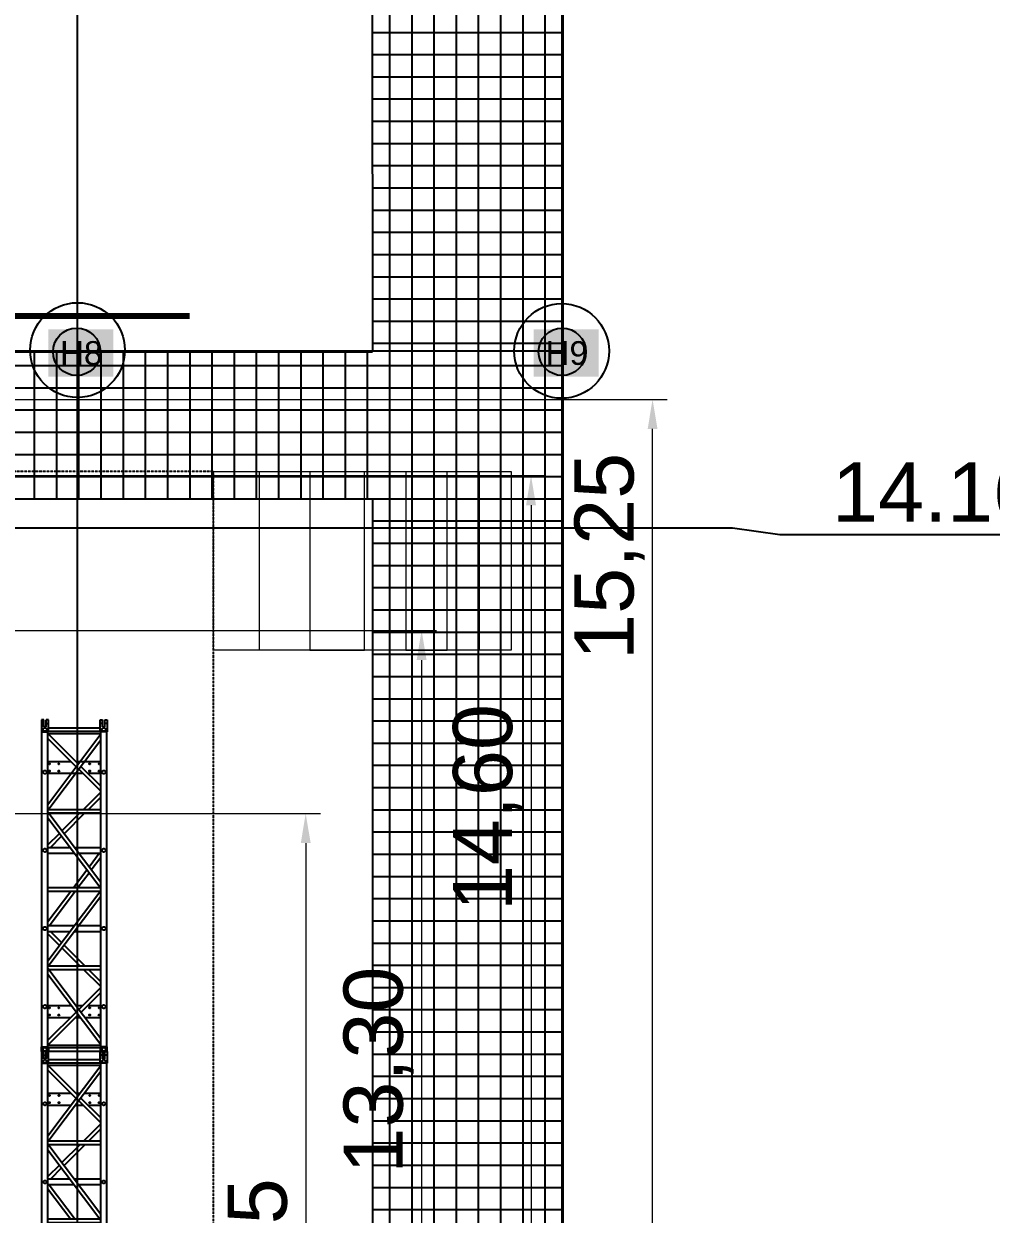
# Model space of a CAD drawing. Header units: millimetres. Extents: x -30921 to 91963, y -65754 to 26853.
# Drawn here: x 10596 to 18766, y -6017 to 4031 of the extents above; entities that cross this region are included whole.
import ezdxf

# ---------------------------------------------------------------- set-up
doc = ezdxf.new("R2010")
doc.units = ezdxf.units.MM
doc.header["$LTSCALE"] = 0.1
doc.header["$MEASUREMENT"] = 0
doc.linetypes.add('AXES2', pattern=[28.575, 19.05, -3.175, 3.175, -3.175])
doc.linetypes.add('CACHE2', pattern=[4.7625, 3.175, -1.5875])
doc.layers.get('0').update_dxf_attribs({"linetype": 'CONTINUOUS'})
doc.layers.get('Defpoints').update_dxf_attribs({"linetype": 'CONTINUOUS'})
for name, color, linetype, lineweight in [('BORN IN 90-Cotation', 6, 'CONTINUOUS', 9), ('BORN IN 90-escallier', 7, 'CONTINUOUS', 9), ('BORN IN 90-Occultations', 7, 'CONTINUOUS', 35), ('PRE RIG COTATIONS', 5, 'CONTINUOUS', 0)]:
    doc.layers.add(name, color=color, linetype=linetype, lineweight=lineweight)
for name, color, linetype in [('BORN IN 90-Scène 24.40X14.64', 190, 'CACHE2'), ('LOADIST POINTS_ACCROCHES', 7, 'CONTINUOUS'), ('LOADIST POINTS_ACCROCHES_nom', 7, 'CONTINUOUS'), ('PRE RIG STACCO C500 ACIER', 7, 'CONTINUOUS'), ('SALLE PASSERELLE', 8, 'CONTINUOUS'), ('SALLE PTRES_FACE__LOINTAIN', 100, 'CONTINUOUS'), ('SALLE PTRES_JARDIN_COUR', 90, 'CONTINUOUS')]:
    doc.layers.add(name, color=color, linetype=linetype)
doc.styles.add('Arial', font='arial.ttf')
doc.styles.get("Standard").update_dxf_attribs({"font": 'ARIALUNI.TTF'})
doc.dimstyles.new('1-100', dxfattribs={"dimscale": 100, "dimtxt": 2.5, "dimasz": 2.5, "dimexe": 1.25, "dimexo": 0.625, "dimtad": 1, "dimlfac": 0.001, "dimzin": 1, "dimtxsty": 'Standard', "dimcen": 2.5, "dimclrd": 256, "dimclre": 256, "dimclrt": 7, "dimadec": 0, "dimazin": 0, "dimtfac": 1, "dimtmove": 0, "dimatfit": 0, "dimfxl": 1.25, "dimlwd": -1, "dimlwe": -1, "dimarcsym": 0})
doc.dimstyles.get("Standard").update_dxf_attribs({"dimtxt": 500, "dimasz": 200, "dimexe": 0.18, "dimexo": 0.0625, "dimgap": 100, "dimtad": 1, "dimtih": 1, "dimtoh": 1, "dimlfac": 0.001, "dimzin": 0, "dimdsep": 46, "dimtxsty": 'Arial', "dimcen": 0.09, "dimadec": 0, "dimazin": 0, "dimtfac": 1, "dimtofl": 0, "dimtmove": 2, "dimatfit": 3, "dimfxl": 0.18, "dimtolj": 1, "dimtzin": 0, "dimarcsym": 0})

# ---------------------------------------------------------------- blocks, each defined once
blk = doc.blocks.new('STACCO_500_CARRE_ACIER_5.60_VERT')
at = {"color": 3}
for p, q in [((-0.028, 0), (0.032, 0)), ((-0.028, 0), (0, 0)), ((-0.028, -0.02), (-0.028, 0)), ((0, 0), (0, -0.02)), ((0.032, 0), (0.032, 0.02)), ((0.032, 0.02), (0.071, 0.02)), ((0.071, 0.02), (0.071, -0.04)), ((0.071, 0.015), (5.532, 0.015)), ((5.631, 0.02), (5.532, 0.02)), ((5.532, 0.02), (5.532, -0.04)), ((5.571, -0.02), (5.571, 0)), ((5.571, 0), (5.631, 0)), ((5.6, 0.02), (5.6, 0.002)), ((5.6, 0.02), (5.6, 0)), ((5.631, 0), (5.631, 0.02)), ((0.032, -0.02), (-0.028, -0.02)), ((0.032, -0.04), (0.032, -0.02)), ((0.071, -0.04), (0.032, -0.04)), ((0.035, -0.04), (0.035, -0.477)), ((0.035, -0.04), (0.035, -0.477)), ((0.065, -0.04), (0.065, -0.477)), ((0.071, -0.035), (5.532, -0.035)), ((0.34, -0.292), (0.084, -0.035)), ((0.085, -0.04), (0.085, -0.477)), ((0.088, -0.482), (0.682, -0.035)), ((0.364, -0.274), (0.126, -0.035)), ((0.138, -0.482), (0.732, -0.035)), ((0.32, -0.035), (0.32, -0.23)), ((0.42, -0.035), (0.42, -0.232)), ((0.725, -0.482), (0.725, -0.04)), ((0.748, -0.035), (1.342, -0.482)), ((0.755, -0.482), (0.755, -0.04)), ((0.798, -0.035), (1.392, -0.482)), ((0.927, -0.132), (1.024, -0.035)), ((0.951, -0.15), (1.046, -0.056)), ((1.046, -0.222), (1.046, -0.035)), ((1.094, -0.258), (1.094, -0.035)), ((1.094, -0.047), (1.385, -0.266)), ((1.128, -0.035), (1.385, -0.228)), ((1.385, -0.477), (1.385, -0.035)), ((1.408, -0.482), (2.002, -0.035)), ((1.415, -0.477), (1.415, -0.035)), ((1.458, -0.482), (2.052, -0.035)), ((1.706, -0.258), (1.706, -0.035)), ((1.754, -0.222), (1.754, -0.035)), ((1.754, -0.053), (1.854, -0.146)), ((1.779, -0.035), (1.879, -0.128)), ((2.045, -0.482), (2.045, -0.04)), ((2.07, -0.035), (2.736, -0.482)), ((2.075, -0.482), (2.075, -0.038)), ((2.124, -0.035), (2.79, -0.482)), ((2.24, -0.113), (2.24, -0.035)), ((2.29, -0.146), (2.29, -0.035)), ((2.488, -0.279), (2.751, -0.035)), ((2.514, -0.297), (2.776, -0.053)), ((2.776, -0.035), (2.776, -0.473)), ((2.785, -0.035), (2.785, -0.479)), ((3.476, -0.035), (2.81, -0.482)), ((2.815, -0.035), (2.815, -0.479)), ((2.824, -0.035), (2.824, -0.473)), ((3.086, -0.297), (2.824, -0.053)), ((3.112, -0.279), (2.849, -0.035)), ((3.53, -0.035), (2.864, -0.482)), ((3.31, -0.146), (3.31, -0.035)), ((3.36, -0.113), (3.36, -0.035)), ((3.525, -0.482), (3.525, -0.038)), ((4.142, -0.482), (3.548, -0.035)), ((3.555, -0.482), (3.555, -0.04)), ((4.192, -0.482), (3.598, -0.035)), ((3.821, -0.035), (3.721, -0.128)), ((3.846, -0.053), (3.746, -0.146)), ((3.846, -0.222), (3.846, -0.035)), ((3.894, -0.258), (3.894, -0.035)), ((4.185, -0.477), (4.185, -0.035)), ((4.802, -0.035), (4.208, -0.482)), ((4.472, -0.035), (4.215, -0.228)), ((4.215, -0.477), (4.215, -0.035)), ((4.506, -0.047), (4.215, -0.266)), ((4.852, -0.035), (4.258, -0.482)), ((4.506, -0.258), (4.506, -0.035)), ((4.554, -0.222), (4.554, -0.035)), ((4.649, -0.15), (4.554, -0.056)), ((4.673, -0.132), (4.576, -0.035)), ((4.845, -0.482), (4.845, -0.04)), ((5.462, -0.482), (4.868, -0.035)), ((4.875, -0.482), (4.875, -0.04)), ((5.512, -0.482), (4.918, -0.035)), ((5.18, -0.035), (5.18, -0.232)), ((5.236, -0.274), (5.474, -0.035)), ((5.26, -0.292), (5.516, -0.035)), ((5.28, -0.035), (5.28, -0.23)), ((5.515, -0.04), (5.515, -0.477)), ((5.532, -0.04), (5.631, -0.04)), ((5.535, -0.04), (5.535, -0.477)), ((5.565, -0.04), (5.565, -0.477)), ((5.571, -0.02), (5.631, -0.02)), ((5.6, -0.02), (5.6, -0.04)), ((5.6, -0.022), (5.6, -0.04)), ((5.631, -0.04), (5.631, -0.02)), ((0.755, -0.305), (0.906, -0.154)), ((0.755, -0.348), (0.93, -0.172)), ((1.877, -0.167), (2.045, -0.323)), ((1.901, -0.148), (2.045, -0.282)), ((2.24, -0.482), (2.24, -0.149)), ((2.29, -0.482), (2.29, -0.183)), ((3.31, -0.482), (3.31, -0.183)), ((3.36, -0.482), (3.36, -0.149)), ((3.699, -0.148), (3.555, -0.282)), ((3.723, -0.167), (3.555, -0.323)), ((4.845, -0.348), (4.67, -0.172)), ((4.845, -0.305), (4.694, -0.154)), ((0.32, -0.272), (0.32, -0.307)), ((0.571, -0.482), (0.386, -0.296)), ((0.42, -0.27), (0.42, -0.33)), ((1.046, -0.482), (1.045, -0.258)), ((1.094, -0.482), (1.094, -0.295)), ((1.415, -0.251), (1.565, -0.364)), ((1.415, -0.289), (1.54, -0.383)), ((1.706, -0.482), (1.706, -0.295)), ((1.754, -0.482), (1.755, -0.258)), ((2.29, -0.463), (2.465, -0.3)), ((3.31, -0.463), (3.135, -0.3)), ((3.846, -0.482), (3.845, -0.258)), ((3.894, -0.482), (3.894, -0.295)), ((4.185, -0.251), (4.035, -0.364)), ((4.185, -0.289), (4.06, -0.383)), ((4.506, -0.482), (4.506, -0.295)), ((4.554, -0.482), (4.555, -0.258)), ((5.029, -0.482), (5.214, -0.296)), ((5.18, -0.27), (5.18, -0.33)), ((5.28, -0.272), (5.28, -0.307)), ((0.32, -0.345), (0.32, -0.482)), ((0.529, -0.482), (0.361, -0.314)), ((0.42, -0.373), (0.42, -0.482)), ((0.579, -0.482), (0.725, -0.335)), ((0.621, -0.482), (0.725, -0.378)), ((1.565, -0.402), (1.672, -0.482)), ((1.59, -0.383), (1.706, -0.47)), ((2.075, -0.31), (2.24, -0.463)), ((2.075, -0.351), (2.216, -0.482)), ((2.314, -0.482), (2.491, -0.318)), ((3.286, -0.482), (3.109, -0.318)), ((3.525, -0.31), (3.36, -0.463)), ((3.525, -0.351), (3.384, -0.482)), ((4.01, -0.383), (3.894, -0.47)), ((4.035, -0.402), (3.928, -0.482)), ((5.021, -0.482), (4.875, -0.335)), ((4.979, -0.482), (4.875, -0.378)), ((5.071, -0.482), (5.239, -0.314)), ((5.18, -0.373), (5.18, -0.482)), ((5.28, -0.345), (5.28, -0.482)), ((0.032, -0.497), (-0.028, -0.497)), ((-0.028, -0.497), (-0.028, -0.517)), ((0, -0.517), (0, -0.497)), ((0.071, -0.477), (0.032, -0.477)), ((0.032, -0.477), (0.032, -0.497)), ((0.071, -0.537), (0.071, -0.477)), ((0.071, -0.482), (5.532, -0.482)), ((5.532, -0.537), (5.532, -0.477)), ((5.532, -0.477), (5.631, -0.477)), ((5.571, -0.497), (5.571, -0.517)), ((5.571, -0.497), (5.631, -0.497)), ((5.6, -0.495), (5.6, -0.477)), ((5.6, -0.497), (5.6, -0.477)), ((5.631, -0.477), (5.631, -0.497)), ((-0.028, -0.517), (0.032, -0.517)), ((-0.028, -0.517), (0, -0.517)), ((0.032, -0.517), (0.032, -0.537)), ((0.032, -0.537), (0.071, -0.537)), ((0.071, -0.532), (5.532, -0.532)), ((5.631, -0.537), (5.532, -0.537)), ((5.571, -0.517), (5.631, -0.517)), ((5.6, -0.537), (5.6, -0.517)), ((5.6, -0.537), (5.6, -0.519)), ((5.631, -0.517), (5.631, -0.537))]:
    blk.add_line(p, q, dxfattribs=at)
at = {"color": 3, "linetype": 'CACHE2'}
for centre in [(0.05, -0.01), (0.41, -0.01), (1.07, -0.01), (1.73, -0.01), (2.39, -0.01), (3.21, -0.01), (3.87, -0.01), (4.53, -0.01), (5.19, -0.01), (5.55, -0.01), (0.05, -0.507), (0.41, -0.507), (1.07, -0.507), (1.73, -0.507), (2.39, -0.507), (3.21, -0.507), (3.87, -0.507), (4.53, -0.507), (5.19, -0.507), (5.55, -0.507)]:
    blk.add_circle(centre, 0.0135, dxfattribs=at)
at = {"color": 3}
for centre in [(0.34, -0.048), (0.4, -0.048), (5.2, -0.048), (5.26, -0.048), (0.34, -0.129), (0.4, -0.129), (5.2, -0.129), (5.26, -0.129), (0.34, -0.389), (0.4, -0.389), (5.2, -0.389), (5.26, -0.389), (0.34, -0.468), (0.4, -0.468), (5.2, -0.468), (5.26, -0.468)]:
    blk.add_circle(centre, 0.005, dxfattribs=at)
blk = doc.blocks.new('STACCO_500_CARRE_ACIER_280')
at = {"color": 3}
for p, q in [((-0.028, 0), (0.032, 0)), ((-0.028, 0), (0, 0)), ((-0.028, -0.02), (-0.028, 0)), ((0, 0), (0, -0.02)), ((0.032, 0), (0.032, 0.02)), ((0.032, 0.02), (0.072, 0.02)), ((0.072, 0.02), (0.072, -0.04)), ((0.072, 0.015), (2.731, 0.015)), ((2.831, 0.02), (2.731, 0.02)), ((2.731, 0.02), (2.731, -0.04)), ((2.771, -0.02), (2.771, 0)), ((2.771, 0), (2.831, 0)), ((2.8, 0.02), (2.8, 0)), ((2.831, 0), (2.831, 0.02)), ((0.032, -0.02), (-0.028, -0.02)), ((0.032, -0.04), (0.032, -0.02)), ((0.072, -0.04), (0.032, -0.04)), ((0.035, -0.04), (0.035, -0.477)), ((0.035, -0.04), (0.035, -0.477)), ((0.065, -0.04), (0.065, -0.477)), ((0.072, -0.035), (2.731, -0.035)), ((0.084, -0.035), (0.34, -0.292)), ((0.085, -0.04), (0.085, -0.477)), ((0.088, -0.482), (0.682, -0.035)), ((0.126, -0.035), (0.364, -0.274)), ((0.138, -0.482), (0.732, -0.035)), ((0.32, -0.035), (0.32, -0.23)), ((0.42, -0.035), (0.42, -0.232)), ((0.725, -0.04), (0.725, -0.482)), ((0.748, -0.035), (1.342, -0.482)), ((0.755, -0.04), (0.755, -0.482)), ((0.798, -0.035), (1.392, -0.482)), ((0.927, -0.132), (1.024, -0.035)), ((0.951, -0.15), (1.045, -0.056)), ((1.045, -0.035), (1.045, -0.221)), ((1.095, -0.035), (1.095, -0.258)), ((1.095, -0.048), (1.385, -0.266)), ((1.128, -0.035), (1.385, -0.228)), ((1.385, -0.035), (1.385, -0.477)), ((1.408, -0.482), (2.002, -0.035)), ((1.415, -0.035), (1.415, -0.477)), ((1.458, -0.482), (2.052, -0.035)), ((1.705, -0.035), (1.705, -0.259)), ((1.755, -0.035), (1.755, -0.221)), ((1.755, -0.056), (1.849, -0.15)), ((1.776, -0.035), (1.873, -0.132)), ((2.045, -0.04), (2.045, -0.482)), ((2.068, -0.035), (2.662, -0.482)), ((2.075, -0.04), (2.075, -0.482)), ((2.118, -0.035), (2.712, -0.482)), ((2.38, -0.035), (2.38, -0.33)), ((2.436, -0.274), (2.674, -0.035)), ((2.46, -0.292), (2.716, -0.035)), ((2.48, -0.035), (2.48, -0.23)), ((2.715, -0.04), (2.715, -0.477)), ((2.731, -0.04), (2.831, -0.04)), ((2.735, -0.04), (2.735, -0.477)), ((2.765, -0.04), (2.765, -0.477)), ((2.765, -0.04), (2.765, -0.477)), ((2.771, -0.02), (2.831, -0.02)), ((2.8, -0.02), (2.8, -0.04)), ((2.831, -0.04), (2.831, -0.02)), ((0.755, -0.305), (0.906, -0.154)), ((0.755, -0.348), (0.93, -0.172)), ((1.87, -0.172), (2.045, -0.348)), ((1.894, -0.154), (2.045, -0.305)), ((0.32, -0.272), (0.32, -0.309)), ((0.386, -0.296), (0.571, -0.482)), ((0.42, -0.27), (0.42, -0.33)), ((1.045, -0.258), (1.045, -0.482)), ((1.095, -0.296), (1.095, -0.482)), ((1.415, -0.251), (1.565, -0.364)), ((1.415, -0.289), (1.54, -0.383)), ((1.705, -0.296), (1.705, -0.482)), ((1.755, -0.258), (1.755, -0.482)), ((2.229, -0.482), (2.414, -0.296)), ((2.48, -0.272), (2.48, -0.482)), ((0.32, -0.345), (0.32, -0.482)), ((0.361, -0.314), (0.529, -0.482)), ((0.42, -0.373), (0.42, -0.482)), ((0.579, -0.482), (0.725, -0.335)), ((0.621, -0.482), (0.725, -0.378)), ((1.565, -0.402), (1.672, -0.482)), ((1.59, -0.383), (1.705, -0.469)), ((2.075, -0.335), (2.221, -0.482)), ((2.075, -0.378), (2.179, -0.482)), ((2.271, -0.482), (2.438, -0.314)), ((2.38, -0.372), (2.38, -0.482)), ((0.032, -0.497), (-0.028, -0.497)), ((-0.028, -0.497), (-0.028, -0.517)), ((0, -0.517), (0, -0.497)), ((0.072, -0.477), (0.032, -0.477)), ((0.032, -0.477), (0.032, -0.497)), ((0.072, -0.537), (0.072, -0.477)), ((0.072, -0.482), (2.731, -0.482)), ((2.731, -0.537), (2.731, -0.477)), ((2.731, -0.477), (2.831, -0.477)), ((2.771, -0.497), (2.771, -0.517)), ((2.771, -0.497), (2.831, -0.497)), ((2.8, -0.497), (2.8, -0.477)), ((2.831, -0.477), (2.831, -0.497)), ((-0.028, -0.517), (0.032, -0.517)), ((-0.028, -0.517), (0, -0.517)), ((0.032, -0.517), (0.032, -0.537)), ((0.032, -0.537), (0.072, -0.537)), ((0.072, -0.532), (2.731, -0.532)), ((2.831, -0.537), (2.731, -0.537)), ((2.771, -0.517), (2.831, -0.517)), ((2.8, -0.537), (2.8, -0.517)), ((2.831, -0.517), (2.831, -0.537))]:
    blk.add_line(p, q, dxfattribs=at)
at = {"color": 3, "linetype": 'CACHE2'}
for centre in [(0.05, -0.01), (0.41, -0.01), (1.07, -0.01), (1.73, -0.01), (2.39, -0.01), (2.75, -0.01), (0.05, -0.507), (0.41, -0.507), (1.07, -0.507), (1.73, -0.507), (2.39, -0.507), (2.75, -0.507)]:
    blk.add_circle(centre, 0.015, dxfattribs=at)
at = {"color": 3}
for centre in [(0.34, -0.048), (0.4, -0.048), (2.4, -0.048), (2.46, -0.048), (0.34, -0.128), (0.4, -0.128), (2.4, -0.128), (2.46, -0.128), (0.34, -0.388), (0.4, -0.388), (2.4, -0.388), (2.46, -0.388), (0.34, -0.468), (0.4, -0.468), (2.4, -0.468), (2.46, -0.468)]:
    blk.add_circle(centre, 0.005, dxfattribs=at)
blk = doc.blocks.new('*D52')
at = {"layer": 'BORN IN 90-Cotation', "transparency": 16777216}
for p, q in [((62, 11754), (13102, 11754)), ((12977, 11504), (12977, 250)), ((62, 0), (13102, 0))]:
    blk.add_line(p, q, dxfattribs=at)
for points in [[(13019, 11504), (12936, 11504), (12977, 11754)], [(12936, 250), (13019, 250), (12977, 0)]]:
    blk.add_solid(points, dxfattribs=at)
at = {"layer": 'Defpoints', "color": 0, "transparency": 16777216}
for p in [(0, 11754), (0, 0), (12977, 0)]:
    blk.add_point(p, dxfattribs=at)
at = {"layer": 'BORN IN 90-Cotation', "color": 7, "transparency": 16777216, "insert": (12614, 7800), "char_height": 500, "attachment_point": 5, "rotation": 90}
blk.add_mtext('11,75', dxfattribs=at)
blk = doc.blocks.new('*D53')
at = {"layer": 'BORN IN 90-Cotation', "transparency": 16777216}
for p, q in [((9410, 13298), (14081, 13298)), ((13956, 13048), (13956, 250)), ((62, 0), (14081, 0))]:
    blk.add_line(p, q, dxfattribs=at)
for points in [[(13998, 13048), (13914, 13048), (13956, 13298)], [(13914, 250), (13998, 250), (13956, 0)]]:
    blk.add_solid(points, dxfattribs=at)
at = {"layer": 'Defpoints', "color": 0, "transparency": 16777216}
for p in [(9347, 13298), (0, 0), (13956, 0)]:
    blk.add_point(p, dxfattribs=at)
at = {"layer": 'BORN IN 90-Cotation', "color": 7, "transparency": 16777216, "insert": (13593, 9587), "char_height": 500, "attachment_point": 5, "rotation": 90}
blk.add_mtext('13,30', dxfattribs=at)
blk = doc.blocks.new('*D54')
at = {"layer": 'BORN IN 90-Cotation', "transparency": 16777216}
for p, q in [((-2056, 14605), (15005, 14605)), ((14880, 14355), (14880, 250)), ((62, 0), (15005, 0))]:
    blk.add_line(p, q, dxfattribs=at)
for points in [[(14922, 14355), (14838, 14355), (14880, 14605)], [(14838, 250), (14922, 250), (14880, 0)]]:
    blk.add_solid(points, dxfattribs=at)
at = {"layer": 'Defpoints', "color": 0, "transparency": 16777216}
for p in [(-2119, 14605), (0, 0), (14880, 0)]:
    blk.add_point(p, dxfattribs=at)
at = {"layer": 'BORN IN 90-Cotation', "color": 7, "transparency": 16777216, "insert": (14517, 11803), "char_height": 500, "attachment_point": 5, "rotation": 90}
blk.add_mtext('14,60', dxfattribs=at)
blk = doc.blocks.new('*D55')
at = {"layer": 'BORN IN 90-Cotation', "transparency": 16777216}
for p, q in [((-2412, 15249), (16031, 15249)), ((15906, 250), (15906, 14999)), ((62, 0), (16031, 0))]:
    blk.add_line(p, q, dxfattribs=at)
for points in [[(15948, 14999), (15865, 14999), (15906, 15249)], [(15865, 250), (15948, 250), (15906, 0)]]:
    blk.add_solid(points, dxfattribs=at)
at = {"layer": 'Defpoints', "color": 0, "transparency": 16777216}
for p in [(-2474, 15249), (15906, 15249), (0, 0)]:
    blk.add_point(p, dxfattribs=at)
at = {"layer": 'BORN IN 90-Cotation', "color": 7, "transparency": 16777216, "insert": (15543, 13924), "char_height": 500, "attachment_point": 5, "rotation": 90}
blk.add_mtext('15,25', dxfattribs=at)
blk = doc.blocks.new('*D93')
at = {"layer": 'Defpoints', "color": 0, "linetype": 'Continuous', "transparency": 16777216}
for p in [(3084, -223), (17382, -280), (0, -14388)]:
    blk.add_point(p, dxfattribs=at)
at = {"layer": 'PRE RIG COTATIONS', "color": 0, "linetype": 'Continuous', "lineweight": -2, "transparency": 16777216}
for p, q in [((3084, -223), (16582, -223)), ((16582, -223), (16982, -280)), ((16982, -280), (19691, -280))]:
    blk.add_line(p, q, dxfattribs=at)
at = {"layer": 'PRE RIG COTATIONS', "color": 0, "linetype": 'Continuous', "transparency": 16777216, "insert": (18587, 75), "char_height": 500, "attachment_point": 5, "style": 'Arial'}
blk.add_mtext('\\A1;14.16m', dxfattribs=at)
blk = doc.blocks.new('BORN IN 90-nours-V2')
at = {"layer": 'BORN IN 90-escallier'}
for p, q in [((12585.865, 13131.838), (12585.865, 14639.112)), ((12585.865, 14639.112), (13010.993, 14639.112)), ((13010.993, 14639.112), (13010.993, 13131.838)), ((13474.77, 13131.838), (13474.77, 14639.112)), ((13474.77, 14639.112), (13822.602, 14639.112)), ((13822.602, 14639.112), (13822.602, 13131.838)), ((14170.434, 13131.838), (14170.434, 14639.112)), ((14170.434, 14639.112), (14440.971, 14639.112)), ((14440.971, 14639.112), (14440.971, 13131.838)), ((13010.993, 13131.838), (13474.77, 13131.838)), ((13822.602, 13131.838), (14170.434, 13131.838))]:
    blk.add_line(p, q, dxfattribs=at)
blk.add_lwpolyline([(14711.507, 14639.112), (14711.507, 13131.838), (12199.384, 13131.838), (12199.384, 14639.112)], close=True, dxfattribs=at)
at = {"layer": 'BORN IN 90-Occultations', "color": 9, "linetype": 'AXES2', "const_width": 50}
blk.add_lwpolyline([(11996.181, 15952.689), (-11996.181, 15952.689)], dxfattribs=at)
at = {"layer": 'BORN IN 90-Scène 24.40X14.64'}
blk.add_lwpolyline([(-12199.384, 0), (12199.384, 0), (12199.384, 14639.112), (-12199.384, 14639.112)], close=True, dxfattribs=at)
at = {"layer": 'BORN IN 90-Cotation'}
for base, p1, p2, picture, middle in [((15906.331, 15249.183), (0, 0), (-2474.283, 15249.183), '*D55', (15906.331, 13923.988)), ((14879.916, 0), (-2118.711, 14604.648), (0, 0), '*D54', (14879.916, 11802.731)), ((13956.143, 0), (9347.386, 13298.328), (0, 0), '*D53', (13956.143, 9586.74)), ((12977.316, 0), (0, 11753.577), (0, 0), '*D52', (12977.316, 7799.714))]:
    dim = blk.add_linear_dim(base=base, p1=p1, p2=p2, angle=90, dimstyle='1-100', override={"dimtxt": 5}, dxfattribs=at)
    dim.commit()
    dim.dimension.update_dxf_attribs({"geometry": picture, "text_midpoint": middle, "dimtype": 128})

msp = doc.modelspace()

# ---------------------------------------------------------------- hatches: boundary and pattern name
at = {"layer": 'SALLE PASSERELLE', "linetype": 'Continuous'}
h = msp.add_hatch(dxfattribs=at)
h.set_pattern_fill('ANSI37', color=256, scale=1500, angle=45)
h.set_pattern_definition([(90, (-0.13, 21.72), (-187.5, 3e-14), []), (180, (-0.13, 21.72), (-3e-14, -187.5), [])])
h.paths.add_polyline_path([(13548.215, -41696.439), (-13550.129, -41696.142), (-13550.129, 21.876), (13540.028, 21.562)], flags=16)
h.paths.add_polyline_path([(13548.459, -42936.439), (-13550.129, -42936.142), (-13550.129, -48896.142), (13549.628, -48896.438)], flags=16)
h.paths.add_polyline_path([(-13550.129, 1261.876), (13539.785, 1261.876), (13538.615, 7222.562), (-13550.129, 7222.876)], flags=16)
h.paths.add_polyline_path([(15149.871, -50136.124), (-15150.129, -50136.124), (-15150.129, 8462.876), (15138.371, 8462.876)])

# ---------------------------------------------------------------- linework, layer by layer
at = {"layer": 'LOADIST POINTS_ACCROCHES', "color": 150, "linetype": 'Continuous'}
for centre, radius in [((11049.871, 1276.876), 400), ((15138.371, 1269.876), 400), ((11043.257, 1262.626), 200), ((15143.257, 1262.626), 200)]:
    msp.add_circle(centre, radius, dxfattribs=at)
at = {"layer": 'SALLE PASSERELLE', "linetype": 'Continuous'}
for p, q in [((15138.371, 8462.876), (15149.871, -50136.124)), ((13538.615, 7222.562), (13539.785, 1261.876)), ((-13550.129, 1261.876), (13539.785, 1261.876)), ((-13550.129, 21.876), (13540.028, 21.562)), ((13540.028, 21.562), (13548.215, -41696.439))]:
    msp.add_line(p, q, dxfattribs=at)
at = {"layer": 'SALLE PTRES_FACE__LOINTAIN', "linetype": 'Continuous'}
for p, q in [((11049.871, -53900.124), (11049.871, 12259.876)), ((15149.871, -53890.124), (15149.871, 12259.876))]:
    msp.add_line(p, q, dxfattribs=at)
at = {"layer": 'SALLE PTRES_JARDIN_COUR', "linetype": 'Continuous'}
msp.add_line((-15151.629, 1269.876), (15149.871, 1269.876), dxfattribs=at)

# ---------------------------------------------------------------- block references
at = {"linetype": 'Continuous'}
msp.add_blockref('BORN IN 90-nours-V2', (-0.129, -14387.952), dxfattribs=at)
at = {"layer": 'PRE RIG STACCO C500 ACIER', "linetype": 'Continuous', "xscale": 1000, "yscale": 1000, "zscale": 1000}
for name, p, rotation in [('STACCO_500_CARRE_ACIER_280', (10764.695, -4675.536), 89.99999999999999), ('STACCO_500_CARRE_ACIER_5.60_VERT', (10764.695, -10275.536), 90)]:
    msp.add_blockref(name, p, dxfattribs=dict(at, rotation=rotation))

# ---------------------------------------------------------------- texts
at = {"layer": 'LOADIST POINTS_ACCROCHES_nom', "linetype": 'Continuous', "char_height": 200, "width": 348.2696, "attachment_point": 1, "bg_fill": 1, "box_fill_scale": 1.5, "bg_fill_color": 2, "bg_fill_transparency": 0}
for s, insert in [('H8', (10902.889, 1352.392)), ('H9', (15002.889, 1352.392))]:
    msp.add_mtext(s, dxfattribs=dict(at, insert=insert))

# ---------------------------------------------------------------- dimensions: what is measured, and where the dimension line sits
at = {"layer": 'PRE RIG COTATIONS', "linetype": 'Continuous'}
dim = msp.add_ordinate_dim(feature_location=(3084.376, -223.304), offset=(14298.096, -57.059), dtype=0, origin=(-0.129, -14387.952), dimstyle='Standard', override={"dimpost": 'm'}, dxfattribs=at)
dim.commit()
dim.dimension.update_dxf_attribs({"geometry": '*D93', "text_midpoint": (18586.837, 74.923)})

doc.saveas('drawing.dxf')
